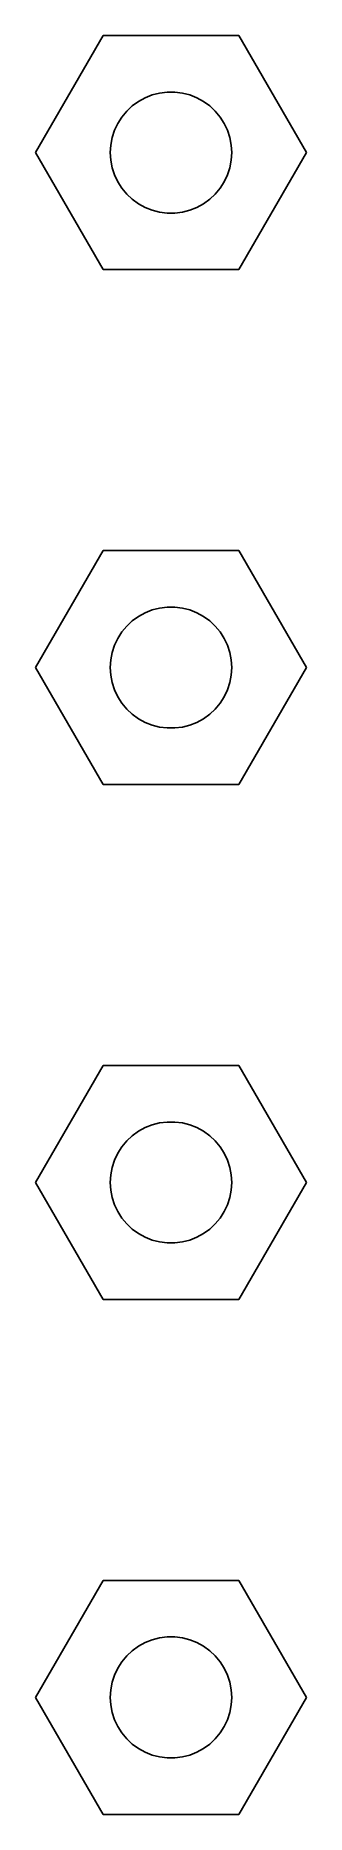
# Model space of a CAD drawing. Header units: metres. Extents: x -3.3 to 3.3, y 48.1 to 92.1.
import ezdxf

# ---------------------------------------------------------------- set-up
doc = ezdxf.new("R2010")
doc.units = ezdxf.units.M

msp = doc.modelspace()

# ---------------------------------------------------------------- linework, layer by layer
for p, q in [((-1.673, 92.148), (-3.347, 89.25)), ((1.673, 92.148), (-1.673, 92.148)), ((3.347, 89.25), (1.673, 92.148)), ((-0.281, 90.723), (-0.094, 90.747)), ((-0.094, 90.747), (0.094, 90.747)), ((0.094, 90.747), (0.281, 90.723)), ((-1.093, 90.277), (-0.956, 90.406)), ((-0.956, 90.406), (-0.804, 90.516)), ((-0.804, 90.516), (-0.639, 90.607)), ((-0.639, 90.607), (-0.464, 90.677)), ((-0.464, 90.677), (-0.281, 90.723)), ((0.281, 90.723), (0.464, 90.677)), ((0.464, 90.677), (0.639, 90.607)), ((0.639, 90.607), (0.804, 90.516)), ((0.804, 90.516), (0.956, 90.406)), ((0.956, 90.406), (1.093, 90.277)), ((-1.395, 89.802), (-1.314, 89.973)), ((-1.314, 89.973), (-1.214, 90.132)), ((-1.214, 90.132), (-1.093, 90.277)), ((1.093, 90.277), (1.214, 90.132)), ((1.214, 90.132), (1.314, 89.973)), ((1.314, 89.973), (1.395, 89.802)), ((-1.5, 89.25), (-1.488, 89.438)), ((-1.488, 89.438), (-1.453, 89.623)), ((-1.453, 89.623), (-1.395, 89.802)), ((1.395, 89.802), (1.453, 89.623)), ((1.453, 89.623), (1.488, 89.438)), ((1.488, 89.438), (1.5, 89.25)), ((-3.347, 89.25), (-1.673, 86.352)), ((-1.488, 89.062), (-1.5, 89.25)), ((-1.453, 88.877), (-1.488, 89.062)), ((1.488, 89.062), (1.453, 88.877)), ((1.5, 89.25), (1.488, 89.062)), ((1.673, 86.352), (3.347, 89.25)), ((-1.395, 88.698), (-1.453, 88.877)), ((-1.314, 88.527), (-1.395, 88.698)), ((1.395, 88.698), (1.314, 88.527)), ((1.453, 88.877), (1.395, 88.698)), ((-1.214, 88.368), (-1.314, 88.527)), ((-1.093, 88.223), (-1.214, 88.368)), ((-0.956, 88.094), (-1.093, 88.223)), ((-0.804, 87.984), (-0.956, 88.094)), ((0.956, 88.094), (0.804, 87.984)), ((1.093, 88.223), (0.956, 88.094)), ((1.214, 88.368), (1.093, 88.223)), ((1.314, 88.527), (1.214, 88.368)), ((-0.639, 87.893), (-0.804, 87.984)), ((-0.464, 87.823), (-0.639, 87.893)), ((-0.281, 87.777), (-0.464, 87.823)), ((-0.094, 87.753), (-0.281, 87.777)), ((0.094, 87.753), (-0.094, 87.753)), ((0.281, 87.777), (0.094, 87.753)), ((0.464, 87.823), (0.281, 87.777)), ((0.639, 87.893), (0.464, 87.823)), ((0.804, 87.984), (0.639, 87.893)), ((-1.673, 86.352), (1.673, 86.352)), ((-1.673, 79.398), (-3.347, 76.5)), ((1.673, 79.398), (-1.673, 79.398)), ((3.347, 76.5), (1.673, 79.398)), ((-0.464, 77.927), (-0.281, 77.973)), ((-0.281, 77.973), (-0.094, 77.997)), ((-0.094, 77.997), (0.094, 77.997)), ((0.094, 77.997), (0.281, 77.973)), ((0.281, 77.973), (0.464, 77.927)), ((-1.214, 77.382), (-1.093, 77.527)), ((-1.093, 77.527), (-0.956, 77.656)), ((-0.956, 77.656), (-0.804, 77.766)), ((-0.804, 77.766), (-0.639, 77.857)), ((-0.639, 77.857), (-0.464, 77.927)), ((0.464, 77.927), (0.639, 77.857)), ((0.639, 77.857), (0.804, 77.766)), ((0.804, 77.766), (0.956, 77.656)), ((0.956, 77.656), (1.093, 77.527)), ((1.093, 77.527), (1.214, 77.382)), ((-1.395, 77.052), (-1.314, 77.223)), ((-1.314, 77.223), (-1.214, 77.382)), ((1.214, 77.382), (1.314, 77.223)), ((1.314, 77.223), (1.395, 77.052)), ((-1.5, 76.5), (-1.488, 76.688)), ((-1.488, 76.688), (-1.453, 76.873)), ((-1.453, 76.873), (-1.395, 77.052)), ((1.395, 77.052), (1.453, 76.873)), ((1.453, 76.873), (1.488, 76.688)), ((1.488, 76.688), (1.5, 76.5)), ((-3.347, 76.5), (-1.673, 73.602)), ((-1.488, 76.312), (-1.5, 76.5)), ((-1.453, 76.127), (-1.488, 76.312)), ((1.488, 76.312), (1.453, 76.127)), ((1.5, 76.5), (1.488, 76.312)), ((1.673, 73.602), (3.347, 76.5)), ((-1.395, 75.948), (-1.453, 76.127)), ((-1.314, 75.777), (-1.395, 75.948)), ((-1.214, 75.618), (-1.314, 75.777)), ((1.314, 75.777), (1.214, 75.618)), ((1.395, 75.948), (1.314, 75.777)), ((1.453, 76.127), (1.395, 75.948)), ((-1.093, 75.473), (-1.214, 75.618)), ((-0.956, 75.344), (-1.093, 75.473)), ((-0.804, 75.234), (-0.956, 75.344)), ((0.956, 75.344), (0.804, 75.234)), ((1.093, 75.473), (0.956, 75.344)), ((1.214, 75.618), (1.093, 75.473)), ((-0.639, 75.143), (-0.804, 75.234)), ((-0.464, 75.073), (-0.639, 75.143)), ((-0.281, 75.027), (-0.464, 75.073)), ((-0.094, 75.003), (-0.281, 75.027)), ((0.094, 75.003), (-0.094, 75.003)), ((0.281, 75.027), (0.094, 75.003)), ((0.464, 75.073), (0.281, 75.027)), ((0.639, 75.143), (0.464, 75.073)), ((0.804, 75.234), (0.639, 75.143)), ((-1.673, 73.602), (1.673, 73.602)), ((-1.673, 66.648), (-3.347, 63.75)), ((1.673, 66.648), (-1.673, 66.648)), ((3.347, 63.75), (1.673, 66.648)), ((-0.464, 65.177), (-0.281, 65.223)), ((-0.281, 65.223), (-0.094, 65.247)), ((-0.094, 65.247), (0.094, 65.247)), ((0.094, 65.247), (0.281, 65.223)), ((0.281, 65.223), (0.464, 65.177)), ((-1.214, 64.632), (-1.093, 64.777)), ((-1.093, 64.777), (-0.956, 64.906)), ((-0.956, 64.906), (-0.804, 65.016)), ((-0.804, 65.016), (-0.639, 65.107)), ((-0.639, 65.107), (-0.464, 65.177)), ((0.464, 65.177), (0.639, 65.107)), ((0.639, 65.107), (0.804, 65.016)), ((0.804, 65.016), (0.956, 64.906)), ((0.956, 64.906), (1.093, 64.777)), ((1.093, 64.777), (1.214, 64.632)), ((-1.395, 64.302), (-1.314, 64.473)), ((-1.314, 64.473), (-1.214, 64.632)), ((1.214, 64.632), (1.314, 64.473)), ((1.314, 64.473), (1.395, 64.302)), ((-1.5, 63.75), (-1.488, 63.938)), ((-1.488, 63.938), (-1.453, 64.123)), ((-1.453, 64.123), (-1.395, 64.302)), ((1.395, 64.302), (1.453, 64.123)), ((1.453, 64.123), (1.488, 63.938)), ((1.488, 63.938), (1.5, 63.75)), ((-3.347, 63.75), (-1.673, 60.852)), ((-1.488, 63.562), (-1.5, 63.75)), ((-1.453, 63.377), (-1.488, 63.562)), ((1.488, 63.562), (1.453, 63.377)), ((1.5, 63.75), (1.488, 63.562)), ((1.673, 60.852), (3.347, 63.75)), ((-1.395, 63.198), (-1.453, 63.377)), ((-1.314, 63.027), (-1.395, 63.198)), ((-1.214, 62.868), (-1.314, 63.027)), ((1.314, 63.027), (1.214, 62.868)), ((1.395, 63.198), (1.314, 63.027)), ((1.453, 63.377), (1.395, 63.198)), ((-1.093, 62.723), (-1.214, 62.868)), ((-0.956, 62.594), (-1.093, 62.723)), ((-0.804, 62.483), (-0.956, 62.594)), ((0.956, 62.594), (0.804, 62.483)), ((1.093, 62.723), (0.956, 62.594)), ((1.214, 62.868), (1.093, 62.723)), ((-0.639, 62.393), (-0.804, 62.483)), ((-0.464, 62.323), (-0.639, 62.393)), ((-0.281, 62.277), (-0.464, 62.323)), ((-0.094, 62.253), (-0.281, 62.277)), ((0.094, 62.253), (-0.094, 62.253)), ((0.281, 62.277), (0.094, 62.253)), ((0.464, 62.323), (0.281, 62.277)), ((0.639, 62.393), (0.464, 62.323)), ((0.804, 62.483), (0.639, 62.393)), ((-1.673, 60.852), (1.673, 60.852)), ((-1.673, 53.898), (-3.347, 51)), ((1.673, 53.898), (-1.673, 53.898)), ((3.347, 51), (1.673, 53.898)), ((-0.639, 52.357), (-0.464, 52.427)), ((-0.464, 52.427), (-0.281, 52.473)), ((-0.281, 52.473), (-0.094, 52.497)), ((-0.094, 52.497), (0.094, 52.497)), ((0.094, 52.497), (0.281, 52.473)), ((0.281, 52.473), (0.464, 52.427)), ((0.464, 52.427), (0.639, 52.357)), ((-1.214, 51.882), (-1.093, 52.027)), ((-1.093, 52.027), (-0.956, 52.156)), ((-0.956, 52.156), (-0.804, 52.267)), ((-0.804, 52.267), (-0.639, 52.357)), ((0.639, 52.357), (0.804, 52.267)), ((0.804, 52.267), (0.956, 52.156)), ((0.956, 52.156), (1.093, 52.027)), ((1.093, 52.027), (1.214, 51.882)), ((-1.453, 51.373), (-1.395, 51.552)), ((-1.395, 51.552), (-1.314, 51.723)), ((-1.314, 51.723), (-1.214, 51.882)), ((1.214, 51.882), (1.314, 51.723)), ((1.314, 51.723), (1.395, 51.552)), ((1.395, 51.552), (1.453, 51.373)), ((-1.5, 51), (-1.488, 51.188)), ((-1.488, 51.188), (-1.453, 51.373)), ((1.453, 51.373), (1.488, 51.188)), ((1.488, 51.188), (1.5, 51)), ((-3.347, 51), (-1.673, 48.102)), ((-1.488, 50.812), (-1.5, 51)), ((-1.453, 50.627), (-1.488, 50.812)), ((1.488, 50.812), (1.453, 50.627)), ((1.5, 51), (1.488, 50.812)), ((1.673, 48.102), (3.347, 51)), ((-1.395, 50.448), (-1.453, 50.627)), ((-1.314, 50.277), (-1.395, 50.448)), ((-1.214, 50.118), (-1.314, 50.277)), ((1.314, 50.277), (1.214, 50.118)), ((1.395, 50.448), (1.314, 50.277)), ((1.453, 50.627), (1.395, 50.448)), ((-1.093, 49.973), (-1.214, 50.118)), ((-0.956, 49.844), (-1.093, 49.973)), ((-0.804, 49.733), (-0.956, 49.844)), ((0.956, 49.844), (0.804, 49.733)), ((1.093, 49.973), (0.956, 49.844)), ((1.214, 50.118), (1.093, 49.973)), ((-0.639, 49.643), (-0.804, 49.733)), ((-0.464, 49.573), (-0.639, 49.643)), ((-0.281, 49.527), (-0.464, 49.573)), ((-0.094, 49.503), (-0.281, 49.527)), ((0.094, 49.503), (-0.094, 49.503)), ((0.281, 49.527), (0.094, 49.503)), ((0.464, 49.573), (0.281, 49.527)), ((0.639, 49.643), (0.464, 49.573)), ((0.804, 49.733), (0.639, 49.643)), ((-1.673, 48.102), (1.673, 48.102))]:
    msp.add_line(p, q)

doc.saveas('drawing.dxf')
